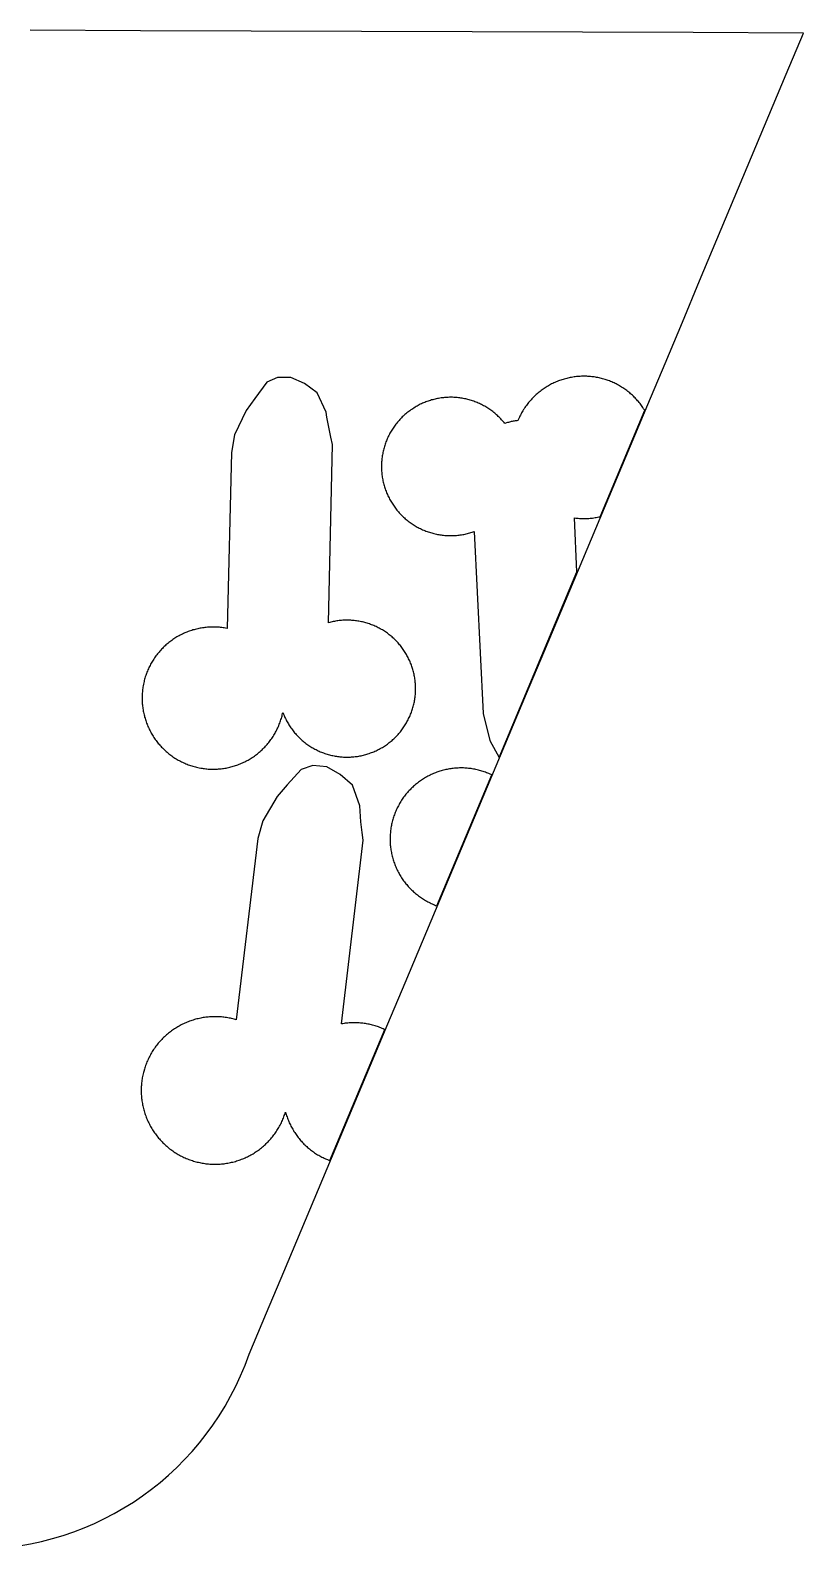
# Model space of a CAD drawing. Extents: x -246 to 246, y -104 to 199.
# Drawn here: x 197.17 to 211.13, y 129.64 to 157.02 of the extents above; entities that cross this region are included whole.
import ezdxf

# ---------------------------------------------------------------- set-up
doc = ezdxf.new("R2010")
doc.units = 0
doc.layers.add('Add_Red', color=1, linetype='Continuous')
doc.layers.add('Outline_Red', color=1, linetype='Continuous')

msp = doc.modelspace()

# ---------------------------------------------------------------- linework, layer by layer
at = {"layer": 'Add_Red'}
for points in [[(200.502, 143.67), (200.524, 143.671), (200.546, 143.672), (200.569, 143.674), (200.591, 143.676), (200.613, 143.678), (200.636, 143.681), (200.658, 143.684), (200.68, 143.687), (200.702, 143.691), (200.724, 143.695), (200.746, 143.7), (200.768, 143.705), (200.79, 143.71), (200.811, 143.716), (200.833, 143.722), (200.854, 143.729), (200.876, 143.736), (200.897, 143.743), (200.918, 143.751), (200.939, 143.759), (200.96, 143.767), (200.98, 143.776), (201.001, 143.785), (201.021, 143.794), (201.041, 143.804), (201.061, 143.814), (201.081, 143.825), (201.101, 143.836), (201.12, 143.847), (201.139, 143.858), (201.158, 143.87), (201.177, 143.882), (201.196, 143.895), (201.214, 143.908), (201.232, 143.921), (201.25, 143.934), (201.268, 143.948), (201.285, 143.962), (201.303, 143.976), (201.32, 143.991), (201.336, 144.006), (201.353, 144.021), (201.369, 144.037), (201.385, 144.053), (201.4, 144.069), (201.416, 144.085), (201.431, 144.102), (201.445, 144.119), (201.46, 144.136), (201.474, 144.153), (201.488, 144.171), (201.501, 144.189), (201.514, 144.207), (201.527, 144.225), (201.54, 144.244), (201.552, 144.263), (201.564, 144.282), (201.576, 144.301), (201.587, 144.32), (201.598, 144.34), (201.608, 144.36), (201.618, 144.38), (201.628, 144.4), (201.638, 144.42), (201.647, 144.44), (201.656, 144.461), (201.664, 144.482), (201.672, 144.503), (201.68, 144.524), (201.687, 144.545), (201.694, 144.566), (201.701, 144.588), (201.707, 144.609), (201.713, 144.631), (201.718, 144.653), (201.723, 144.674), (201.728, 144.696), (201.741, 144.662), (201.75, 144.642), (201.758, 144.622), (201.767, 144.602), (201.777, 144.583), (201.786, 144.563), (201.796, 144.544), (201.807, 144.525), (201.817, 144.507), (201.828, 144.488), (201.839, 144.47), (201.851, 144.451), (201.863, 144.433), (201.875, 144.416), (201.888, 144.398), (201.901, 144.381), (201.914, 144.363), (201.927, 144.347), (201.941, 144.33), (201.955, 144.313), (201.969, 144.297), (201.984, 144.281), (201.999, 144.266), (202.014, 144.25), (202.029, 144.235), (202.045, 144.22), (202.061, 144.206), (202.077, 144.191), (202.093, 144.177), (202.11, 144.164), (202.127, 144.15), (202.144, 144.137), (202.161, 144.124), (202.179, 144.112), (202.197, 144.099), (202.215, 144.088), (202.233, 144.076), (202.251, 144.065), (202.27, 144.054), (202.289, 144.043), (202.308, 144.033), (202.327, 144.023), (202.346, 144.013), (202.366, 144.004), (202.385, 143.995), (202.405, 143.986), (202.425, 143.978), (202.445, 143.97), (202.465, 143.963), (202.486, 143.955), (202.506, 143.949), (202.527, 143.942), (202.547, 143.936), (202.568, 143.93), (202.589, 143.925), (202.61, 143.92), (202.631, 143.915), (202.652, 143.911), (202.674, 143.907), (202.695, 143.903), (202.716, 143.9), (202.738, 143.897), (202.759, 143.895), (202.781, 143.893), (202.802, 143.891), (202.824, 143.89), (202.845, 143.889), (202.867, 143.888), (202.888, 143.888), (202.926, 143.889), (202.947, 143.889), (202.969, 143.891), (202.991, 143.892), (203.012, 143.894), (203.034, 143.897), (203.055, 143.899), (203.076, 143.902), (203.098, 143.906), (203.119, 143.91), (203.14, 143.914), (203.161, 143.918), (203.182, 143.923), (203.203, 143.929), (203.224, 143.934), (203.245, 143.94), (203.265, 143.947), (203.286, 143.954), (203.312, 143.963), (203.332, 143.97), (203.352, 143.978), (203.372, 143.986), (203.392, 143.995), (203.411, 144.004), (203.431, 144.013), (203.45, 144.023), (203.469, 144.033), (203.488, 144.043), (203.507, 144.054), (203.526, 144.065), (203.544, 144.076), (203.562, 144.088), (203.58, 144.099), (203.598, 144.112), (203.616, 144.124), (203.633, 144.137), (203.65, 144.15), (203.667, 144.164), (203.684, 144.177), (203.7, 144.191), (203.716, 144.206), (203.732, 144.22), (203.748, 144.235), (203.763, 144.25), (203.778, 144.266), (203.793, 144.281), (203.808, 144.297), (203.822, 144.313), (203.836, 144.33), (203.85, 144.347), (203.863, 144.363), (203.876, 144.381), (203.889, 144.398), (203.902, 144.416), (203.914, 144.433), (203.926, 144.451), (203.938, 144.47), (203.949, 144.488), (203.96, 144.507), (203.97, 144.525), (203.981, 144.544), (203.991, 144.563), (204, 144.583), (204.01, 144.602), (204.019, 144.622), (204.027, 144.642), (204.035, 144.662), (204.043, 144.682), (204.051, 144.702), (204.058, 144.722), (204.065, 144.743), (204.071, 144.763), (204.078, 144.784), (204.083, 144.805), (204.089, 144.826), (204.094, 144.847), (204.098, 144.868), (204.103, 144.889), (204.107, 144.91), (204.11, 144.932), (204.113, 144.953), (204.116, 144.974), (204.119, 144.996), (204.121, 145.017), (204.123, 145.039), (204.124, 145.06), (204.125, 145.082), (204.125, 145.103), (204.126, 145.125), (204.125, 145.151), (204.125, 145.172), (204.124, 145.194), (204.122, 145.216), (204.12, 145.237), (204.118, 145.259), (204.116, 145.28), (204.113, 145.301), (204.11, 145.323), (204.106, 145.344), (204.102, 145.365), (204.098, 145.386), (204.093, 145.407), (204.088, 145.428), (204.082, 145.449), (204.076, 145.47), (204.07, 145.491), (204.058, 145.528), (204.051, 145.548), (204.043, 145.568), (204.035, 145.588), (204.027, 145.608), (204.019, 145.628), (204.01, 145.648), (204, 145.667), (203.991, 145.687), (203.981, 145.706), (203.97, 145.725), (203.96, 145.744), (203.949, 145.762), (203.938, 145.781), (203.926, 145.799), (203.914, 145.817), (203.902, 145.835), (203.889, 145.852), (203.876, 145.869), (203.863, 145.887), (203.85, 145.904), (203.836, 145.92), (203.822, 145.937), (203.808, 145.953), (203.793, 145.969), (203.778, 145.984), (203.763, 146), (203.748, 146.015), (203.732, 146.03), (203.716, 146.044), (203.7, 146.059), (203.684, 146.073), (203.667, 146.086), (203.65, 146.1), (203.633, 146.113), (203.616, 146.126), (203.598, 146.138), (203.58, 146.151), (203.562, 146.162), (203.544, 146.174), (203.526, 146.185), (203.507, 146.196), (203.488, 146.207), (203.469, 146.217), (203.45, 146.227), (203.431, 146.237), (203.411, 146.246), (203.392, 146.255), (203.372, 146.264), (203.352, 146.272), (203.332, 146.28), (203.312, 146.287), (203.291, 146.295), (203.271, 146.302), (203.25, 146.308), (203.229, 146.314), (203.209, 146.32), (203.188, 146.325), (203.167, 146.33), (203.146, 146.335), (203.125, 146.339), (203.103, 146.343), (203.082, 146.347), (203.061, 146.35), (203.039, 146.353), (203.018, 146.355), (202.996, 146.357), (202.975, 146.359), (202.953, 146.36), (202.932, 146.361), (202.91, 146.362), (202.888, 146.362), (202.853, 146.362), (202.831, 146.361), (202.81, 146.36), (202.788, 146.358), (202.767, 146.356), (202.745, 146.354), (202.724, 146.351), (202.702, 146.348), (202.681, 146.345), (202.66, 146.341), (202.639, 146.337), (202.617, 146.332), (202.596, 146.327), (202.575, 146.322), (202.555, 146.316), (202.627, 149.535), (202.595, 149.67), (202.575, 149.76), (202.557, 149.85), (202.54, 149.941), (202.525, 150.032), (202.512, 150.123), (202.35, 150.473), (202.122, 150.638), (201.875, 150.75), (201.632, 150.747), (201.437, 150.66), (201.222, 150.37), (201.068, 150.15), (200.856, 149.71), (200.798, 149.392), (200.722, 146.214), (200.693, 146.219), (200.671, 146.223), (200.649, 146.226), (200.626, 146.229), (200.604, 146.231), (200.582, 146.234), (200.56, 146.235), (200.537, 146.237), (200.515, 146.238), (200.492, 146.238), (200.47, 146.238), (200.434, 146.238), (200.412, 146.237), (200.389, 146.236), (200.367, 146.234), (200.345, 146.232), (200.322, 146.23), (200.3, 146.227), (200.278, 146.224), (200.256, 146.22), (200.234, 146.217), (200.212, 146.212), (200.19, 146.208), (200.168, 146.202), (200.146, 146.197), (200.125, 146.191), (200.103, 146.185), (200.082, 146.178), (200.06, 146.171), (200.039, 146.164), (200.018, 146.156), (199.997, 146.148), (199.976, 146.14), (199.956, 146.131), (199.935, 146.122), (199.915, 146.112), (199.895, 146.103), (199.875, 146.092), (199.855, 146.082), (199.836, 146.071), (199.816, 146.06), (199.797, 146.048), (199.778, 146.036), (199.759, 146.024), (199.741, 146.011), (199.722, 145.998), (199.704, 145.985), (199.686, 145.972), (199.669, 145.958), (199.651, 145.944), (199.634, 145.929), (199.617, 145.915), (199.601, 145.9), (199.584, 145.884), (199.568, 145.869), (199.552, 145.853), (199.537, 145.837), (199.522, 145.82), (199.507, 145.804), (199.492, 145.787), (199.478, 145.769), (199.463, 145.752), (199.45, 145.734), (199.436, 145.716), (199.423, 145.698), (199.41, 145.68), (199.398, 145.661), (199.386, 145.642), (199.374, 145.623), (199.362, 145.604), (199.351, 145.585), (199.34, 145.565), (199.33, 145.545), (199.32, 145.525), (199.31, 145.505), (199.3, 145.485), (199.291, 145.464), (199.283, 145.444), (199.274, 145.423), (199.266, 145.402), (199.259, 145.381), (199.251, 145.36), (199.244, 145.338), (199.238, 145.317), (199.232, 145.295), (199.226, 145.274), (199.221, 145.252), (199.216, 145.23), (199.211, 145.208), (199.205, 145.177), (199.201, 145.155), (199.198, 145.133), (199.195, 145.111), (199.193, 145.088), (199.191, 145.066), (199.189, 145.044), (199.187, 145.021), (199.186, 144.999), (199.186, 144.977), (199.186, 144.954), (199.186, 144.92), (199.187, 144.898), (199.188, 144.876), (199.19, 144.853), (199.192, 144.831), (199.194, 144.809), (199.197, 144.786), (199.2, 144.764), (199.203, 144.742), (199.207, 144.72), (199.211, 144.698), (199.216, 144.676), (199.221, 144.654), (199.227, 144.632), (199.232, 144.611), (199.239, 144.589), (199.245, 144.568), (199.252, 144.547), (199.259, 144.525), (199.267, 144.504), (199.275, 144.483), (199.283, 144.463), (199.292, 144.442), (199.301, 144.421), (199.311, 144.401), (199.321, 144.381), (199.331, 144.361), (199.341, 144.341), (199.352, 144.322), (199.363, 144.302), (199.375, 144.283), (199.387, 144.264), (199.399, 144.245), (199.412, 144.227), (199.424, 144.208), (199.438, 144.19), (199.451, 144.172), (199.465, 144.155), (199.479, 144.137), (199.493, 144.12), (199.508, 144.103), (199.523, 144.086), (199.538, 144.07), (199.554, 144.054), (199.57, 144.038), (199.586, 144.023), (199.602, 144.007), (199.619, 143.992), (199.636, 143.978), (199.653, 143.963), (199.671, 143.949), (199.688, 143.935), (199.706, 143.922), (199.724, 143.909), (199.743, 143.896), (199.761, 143.883), (199.78, 143.871), (199.799, 143.859), (199.818, 143.848), (199.838, 143.836), (199.857, 143.826), (199.877, 143.815), (199.897, 143.805), (199.917, 143.795), (199.938, 143.786), (199.958, 143.776), (199.979, 143.768), (199.999, 143.759), (200.02, 143.751), (200.041, 143.744), (200.063, 143.736), (200.084, 143.729), (200.105, 143.723), (200.127, 143.717), (200.149, 143.711), (200.17, 143.705), (200.192, 143.7), (200.214, 143.696), (200.247, 143.689), (200.269, 143.686), (200.291, 143.682), (200.313, 143.68), (200.336, 143.677), (200.358, 143.675), (200.38, 143.673), (200.403, 143.672), (200.425, 143.671), (200.448, 143.67), (200.47, 143.67), (200.502, 143.67)], [(207.038, 147.234), (206.997, 148.21), (207.019, 148.207), (207.042, 148.205), (207.064, 148.203), (207.086, 148.201), (207.109, 148.2), (207.131, 148.199), (207.166, 148.199), (207.188, 148.199), (207.211, 148.199), (207.233, 148.2), (207.255, 148.202), (207.278, 148.204), (207.3, 148.206), (207.322, 148.208), (207.345, 148.211), (207.367, 148.215), (207.389, 148.218), (207.411, 148.222), (207.433, 148.227), (207.455, 148.232), (207.457, 148.232), (208.263, 150.154), (208.256, 150.166), (208.244, 150.184), (208.231, 150.203), (208.219, 150.222), (208.206, 150.24), (208.192, 150.258), (208.179, 150.276), (208.165, 150.293), (208.151, 150.311), (208.136, 150.328), (208.121, 150.345), (208.106, 150.361), (208.09, 150.377), (208.075, 150.393), (208.059, 150.409), (208.042, 150.425), (208.026, 150.44), (208.009, 150.455), (207.992, 150.469), (207.975, 150.483), (207.957, 150.497), (207.939, 150.511), (207.921, 150.524), (207.903, 150.537), (207.885, 150.55), (207.866, 150.562), (207.847, 150.575), (207.828, 150.586), (207.808, 150.598), (207.789, 150.609), (207.769, 150.619), (207.749, 150.63), (207.729, 150.64), (207.709, 150.649), (207.689, 150.659), (207.668, 150.668), (207.647, 150.676), (207.626, 150.684), (207.605, 150.692), (207.584, 150.7), (207.547, 150.712), (207.526, 150.718), (207.504, 150.725), (207.482, 150.73), (207.461, 150.736), (207.439, 150.741), (207.417, 150.745), (207.395, 150.749), (207.373, 150.753), (207.35, 150.757), (207.328, 150.76), (207.306, 150.762), (207.284, 150.764), (207.261, 150.766), (207.239, 150.768), (207.216, 150.769), (207.194, 150.77), (207.166, 150.77), (207.143, 150.77), (207.121, 150.769), (207.098, 150.768), (207.076, 150.767), (207.054, 150.765), (207.031, 150.763), (207.009, 150.76), (206.987, 150.757), (206.965, 150.754), (206.942, 150.75), (206.92, 150.746), (206.898, 150.742), (206.876, 150.737), (206.855, 150.732), (206.833, 150.726), (206.811, 150.72), (206.79, 150.714), (206.768, 150.707), (206.747, 150.7), (206.726, 150.692), (206.705, 150.684), (206.684, 150.676), (206.663, 150.668), (206.643, 150.659), (206.622, 150.649), (206.602, 150.64), (206.582, 150.63), (206.562, 150.619), (206.542, 150.609), (206.523, 150.598), (206.504, 150.586), (206.484, 150.575), (206.465, 150.562), (206.447, 150.55), (206.428, 150.537), (206.41, 150.524), (206.392, 150.511), (206.374, 150.497), (206.357, 150.483), (206.339, 150.469), (206.322, 150.455), (206.305, 150.44), (206.289, 150.425), (206.273, 150.409), (206.257, 150.393), (206.241, 150.377), (206.225, 150.361), (206.21, 150.345), (206.195, 150.328), (206.181, 150.311), (206.167, 150.293), (206.153, 150.276), (206.139, 150.258), (206.126, 150.24), (206.113, 150.222), (206.1, 150.203), (206.087, 150.184), (206.075, 150.166), (206.064, 150.146), (206.052, 150.127), (206.041, 150.108), (206.031, 150.088), (206.02, 150.068), (206.01, 150.048), (206, 150.028), (205.991, 150.007), (205.975, 149.968), (205.957, 149.967), (205.94, 149.965), (205.923, 149.962), (205.905, 149.96), (205.888, 149.957), (205.871, 149.953), (205.854, 149.95), (205.837, 149.946), (205.82, 149.942), (205.803, 149.937), (205.786, 149.932), (205.769, 149.927), (205.737, 149.917), (205.723, 149.934), (205.709, 149.95), (205.695, 149.967), (205.68, 149.983), (205.665, 149.999), (205.65, 150.015), (205.635, 150.03), (205.619, 150.045), (205.603, 150.06), (205.587, 150.075), (205.571, 150.089), (205.554, 150.103), (205.537, 150.117), (205.52, 150.13), (205.502, 150.143), (205.485, 150.156), (205.467, 150.169), (205.449, 150.181), (205.431, 150.193), (205.412, 150.204), (205.393, 150.216), (205.375, 150.227), (205.355, 150.237), (205.336, 150.247), (205.317, 150.257), (205.297, 150.267), (205.277, 150.276), (205.258, 150.285), (205.237, 150.294), (205.217, 150.302), (205.197, 150.31), (205.176, 150.317), (205.156, 150.324), (205.135, 150.331), (205.114, 150.337), (205.093, 150.343), (205.072, 150.349), (205.051, 150.354), (205.03, 150.359), (205.008, 150.364), (204.987, 150.368), (204.966, 150.372), (204.944, 150.375), (204.922, 150.378), (204.901, 150.381), (204.879, 150.383), (204.857, 150.385), (204.836, 150.387), (204.814, 150.388), (204.792, 150.389), (204.759, 150.389), (204.737, 150.389), (204.715, 150.388), (204.693, 150.387), (204.671, 150.386), (204.65, 150.384), (204.628, 150.382), (204.606, 150.38), (204.585, 150.377), (204.563, 150.374), (204.542, 150.37), (204.52, 150.366), (204.499, 150.362), (204.477, 150.357), (204.456, 150.352), (204.435, 150.346), (204.414, 150.341), (204.393, 150.334), (204.372, 150.328), (204.352, 150.321), (204.331, 150.314), (204.311, 150.306), (204.29, 150.298), (204.27, 150.29), (204.25, 150.281), (204.23, 150.272), (204.211, 150.263), (204.191, 150.253), (204.172, 150.243), (204.153, 150.232), (204.134, 150.222), (204.115, 150.21), (204.091, 150.196), (204.073, 150.184), (204.055, 150.172), (204.037, 150.16), (204.019, 150.147), (204.002, 150.134), (203.985, 150.12), (203.968, 150.107), (203.951, 150.093), (203.934, 150.079), (203.918, 150.064), (203.902, 150.049), (203.886, 150.034), (203.871, 150.019), (203.856, 150.003), (203.841, 149.987), (203.826, 149.971), (203.812, 149.955), (203.798, 149.938), (203.784, 149.921), (203.77, 149.904), (203.757, 149.887), (203.744, 149.869), (203.732, 149.851), (203.719, 149.833), (203.707, 149.815), (203.696, 149.797), (203.684, 149.778), (203.673, 149.759), (203.663, 149.74), (203.653, 149.721), (203.643, 149.701), (203.633, 149.682), (203.624, 149.662), (203.615, 149.642), (203.606, 149.622), (203.598, 149.602), (203.59, 149.582), (203.582, 149.561), (203.575, 149.541), (203.568, 149.52), (203.562, 149.499), (203.556, 149.478), (203.55, 149.457), (203.545, 149.436), (203.54, 149.415), (203.535, 149.393), (203.531, 149.372), (203.527, 149.351), (203.524, 149.329), (203.52, 149.307), (203.518, 149.286), (203.515, 149.264), (203.513, 149.242), (203.512, 149.221), (203.51, 149.199), (203.51, 149.177), (203.509, 149.139), (203.509, 149.118), (203.51, 149.096), (203.511, 149.074), (203.512, 149.052), (203.514, 149.031), (203.516, 149.009), (203.518, 148.987), (203.521, 148.966), (203.524, 148.944), (203.528, 148.923), (203.532, 148.901), (203.536, 148.88), (203.541, 148.858), (203.546, 148.837), (203.552, 148.816), (203.557, 148.795), (203.564, 148.774), (203.57, 148.753), (203.577, 148.733), (203.584, 148.712), (203.592, 148.692), (203.6, 148.671), (203.608, 148.651), (203.617, 148.631), (203.626, 148.611), (203.636, 148.59), (203.646, 148.571), (203.656, 148.551), (203.667, 148.532), (203.677, 148.513), (203.688, 148.494), (203.7, 148.476), (203.712, 148.457), (203.724, 148.439), (203.736, 148.421), (203.749, 148.404), (203.762, 148.386), (203.775, 148.369), (203.789, 148.352), (203.803, 148.335), (203.817, 148.318), (203.831, 148.302), (203.846, 148.286), (203.861, 148.27), (203.876, 148.255), (203.892, 148.239), (203.908, 148.224), (203.924, 148.21), (203.94, 148.195), (203.957, 148.181), (203.974, 148.167), (203.991, 148.154), (204.008, 148.14), (204.026, 148.128), (204.043, 148.115), (204.061, 148.103), (204.08, 148.091), (204.098, 148.079), (204.117, 148.068), (204.135, 148.056), (204.154, 148.046), (204.174, 148.035), (204.193, 148.025), (204.212, 148.016), (204.232, 148.006), (204.252, 147.997), (204.272, 147.989), (204.292, 147.98), (204.313, 147.972), (204.333, 147.965), (204.354, 147.957), (204.374, 147.951), (204.395, 147.944), (204.416, 147.938), (204.437, 147.932), (204.458, 147.927), (204.479, 147.922), (204.501, 147.917), (204.522, 147.913), (204.543, 147.909), (204.565, 147.905), (204.586, 147.902), (204.608, 147.899), (204.63, 147.897), (204.652, 147.895), (204.673, 147.893), (204.695, 147.892), (204.717, 147.891), (204.759, 147.89), (204.78, 147.89), (204.802, 147.891), (204.824, 147.892), (204.846, 147.893), (204.867, 147.895), (204.889, 147.897), (204.911, 147.899), (204.932, 147.902), (204.954, 147.905), (204.976, 147.909), (204.997, 147.913), (205.018, 147.917), (205.04, 147.922), (205.061, 147.927), (205.082, 147.933), (205.103, 147.938), (205.124, 147.945), (205.145, 147.951), (205.184, 147.965), (205.347, 144.674), (205.467, 144.186), (205.632, 143.883), (207.038, 147.234)], [(200.527, 136.533), (200.55, 136.533), (200.573, 136.534), (200.596, 136.536), (200.62, 136.538), (200.643, 136.54), (200.666, 136.542), (200.689, 136.545), (200.712, 136.549), (200.735, 136.553), (200.758, 136.557), (200.78, 136.562), (200.803, 136.567), (200.826, 136.572), (200.848, 136.578), (200.871, 136.584), (200.893, 136.591), (200.915, 136.598), (200.937, 136.605), (200.959, 136.613), (200.981, 136.621), (201.003, 136.63), (201.024, 136.639), (201.045, 136.648), (201.067, 136.658), (201.088, 136.668), (201.108, 136.678), (201.129, 136.689), (201.149, 136.7), (201.17, 136.711), (201.19, 136.723), (201.21, 136.735), (201.229, 136.748), (201.249, 136.761), (201.268, 136.774), (201.287, 136.787), (201.305, 136.801), (201.324, 136.815), (201.342, 136.83), (201.36, 136.845), (201.378, 136.86), (201.395, 136.875), (201.412, 136.891), (201.429, 136.907), (201.446, 136.923), (201.462, 136.94), (201.478, 136.957), (201.494, 136.974), (201.509, 136.991), (201.524, 137.009), (201.539, 137.027), (201.553, 137.045), (201.567, 137.064), (201.581, 137.082), (201.595, 137.101), (201.608, 137.12), (201.621, 137.14), (201.633, 137.159), (201.645, 137.179), (201.657, 137.199), (201.669, 137.219), (201.68, 137.24), (201.691, 137.261), (201.701, 137.281), (201.711, 137.302), (201.721, 137.324), (201.73, 137.345), (201.739, 137.366), (201.747, 137.388), (201.755, 137.41), (201.763, 137.432), (201.77, 137.454), (201.777, 137.476), (201.784, 137.452), (201.791, 137.43), (201.797, 137.409), (201.804, 137.388), (201.812, 137.366), (201.82, 137.346), (201.828, 137.325), (201.836, 137.304), (201.845, 137.283), (201.855, 137.263), (201.864, 137.243), (201.874, 137.223), (201.885, 137.203), (201.895, 137.183), (201.906, 137.164), (201.918, 137.144), (201.929, 137.125), (201.942, 137.106), (201.954, 137.088), (201.967, 137.069), (201.98, 137.051), (201.993, 137.033), (202.007, 137.015), (202.02, 136.998), (202.035, 136.98), (202.049, 136.963), (202.064, 136.947), (202.079, 136.93), (202.095, 136.914), (202.11, 136.898), (202.126, 136.882), (202.143, 136.867), (202.159, 136.852), (202.176, 136.837), (202.193, 136.822), (202.21, 136.808), (202.228, 136.794), (202.246, 136.78), (202.264, 136.767), (202.282, 136.754), (202.3, 136.741), (202.319, 136.729), (202.338, 136.717), (202.357, 136.705), (202.376, 136.694), (202.396, 136.683), (202.415, 136.672), (202.435, 136.662), (202.455, 136.652), (202.476, 136.642), (202.496, 136.633), (202.517, 136.624), (202.537, 136.615), (202.558, 136.607), (202.577, 136.6), (203.569, 138.965), (203.561, 138.969), (203.54, 138.978), (203.52, 138.987), (203.499, 138.996), (203.478, 139.004), (203.457, 139.012), (203.436, 139.019), (203.415, 139.026), (203.393, 139.033), (203.372, 139.039), (203.35, 139.045), (203.329, 139.051), (203.307, 139.056), (203.285, 139.061), (203.263, 139.066), (203.241, 139.07), (203.219, 139.073), (203.197, 139.077), (203.175, 139.08), (203.152, 139.082), (203.13, 139.084), (203.108, 139.086), (203.085, 139.087), (203.063, 139.088), (203.04, 139.089), (203.018, 139.089), (202.99, 139.089), (202.967, 139.088), (202.945, 139.087), (202.923, 139.086), (202.9, 139.084), (202.878, 139.082), (202.856, 139.079), (202.834, 139.076), (202.812, 139.072), (202.789, 139.069), (203.179, 142.387), (203.158, 142.529), (203.147, 142.624), (203.137, 142.719), (203.128, 142.815), (203.122, 142.91), (203.117, 143.006), (202.984, 143.383), (202.764, 143.575), (202.52, 143.715), (202.268, 143.736), (202.058, 143.665), (201.808, 143.386), (201.628, 143.174), (201.366, 142.74), (201.275, 142.417), (200.886, 139.141), (200.848, 139.152), (200.825, 139.158), (200.803, 139.164), (200.78, 139.169), (200.757, 139.173), (200.734, 139.177), (200.711, 139.181), (200.688, 139.185), (200.665, 139.188), (200.642, 139.19), (200.619, 139.193), (200.596, 139.194), (200.573, 139.196), (200.549, 139.197), (200.526, 139.198), (200.503, 139.198), (200.475, 139.197), (200.452, 139.197), (200.428, 139.196), (200.405, 139.194), (200.382, 139.192), (200.359, 139.19), (200.336, 139.187), (200.313, 139.184), (200.29, 139.181), (200.267, 139.177), (200.244, 139.172), (200.221, 139.168), (200.199, 139.162), (200.176, 139.157), (200.153, 139.151), (200.131, 139.145), (200.109, 139.138), (200.087, 139.131), (200.065, 139.124), (200.043, 139.116), (200.021, 139.108), (199.999, 139.099), (199.978, 139.09), (199.957, 139.081), (199.935, 139.071), (199.914, 139.061), (199.894, 139.05), (199.873, 139.04), (199.853, 139.028), (199.832, 139.017), (199.812, 139.005), (199.793, 138.993), (199.773, 138.98), (199.754, 138.967), (199.735, 138.954), (199.716, 138.94), (199.697, 138.927), (199.679, 138.912), (199.661, 138.898), (199.643, 138.883), (199.625, 138.868), (199.608, 138.852), (199.591, 138.836), (199.574, 138.82), (199.557, 138.804), (199.541, 138.787), (199.525, 138.77), (199.509, 138.753), (199.494, 138.736), (199.479, 138.718), (199.464, 138.7), (199.45, 138.682), (199.436, 138.663), (199.422, 138.645), (199.409, 138.626), (199.395, 138.606), (199.383, 138.587), (199.37, 138.567), (199.358, 138.547), (199.346, 138.527), (199.335, 138.507), (199.324, 138.487), (199.313, 138.466), (199.303, 138.445), (199.293, 138.424), (199.284, 138.403), (199.274, 138.381), (199.266, 138.36), (199.257, 138.338), (199.249, 138.316), (199.241, 138.294), (199.234, 138.272), (199.227, 138.25), (199.216, 138.21), (199.21, 138.187), (199.204, 138.165), (199.199, 138.142), (199.195, 138.119), (199.19, 138.096), (199.187, 138.074), (199.183, 138.051), (199.18, 138.027), (199.178, 138.004), (199.175, 137.981), (199.173, 137.958), (199.172, 137.935), (199.171, 137.912), (199.17, 137.888), (199.17, 137.865), (199.17, 137.839), (199.171, 137.816), (199.172, 137.793), (199.174, 137.77), (199.176, 137.746), (199.178, 137.723), (199.18, 137.7), (199.184, 137.677), (199.187, 137.654), (199.191, 137.631), (199.195, 137.608), (199.2, 137.585), (199.205, 137.563), (199.21, 137.54), (199.216, 137.518), (199.223, 137.495), (199.229, 137.473), (199.236, 137.451), (199.244, 137.429), (199.251, 137.407), (199.26, 137.385), (199.268, 137.363), (199.277, 137.342), (199.286, 137.321), (199.296, 137.3), (199.306, 137.279), (199.317, 137.258), (199.327, 137.237), (199.339, 137.217), (199.35, 137.197), (199.362, 137.176), (199.374, 137.157), (199.387, 137.137), (199.4, 137.118), (199.413, 137.099), (199.426, 137.08), (199.44, 137.061), (199.454, 137.043), (199.469, 137.024), (199.484, 137.006), (199.499, 136.989), (199.514, 136.971), (199.53, 136.954), (199.546, 136.937), (199.562, 136.921), (199.579, 136.905), (199.596, 136.889), (199.613, 136.873), (199.631, 136.858), (199.648, 136.843), (199.666, 136.828), (199.684, 136.813), (199.703, 136.799), (199.722, 136.785), (199.741, 136.772), (199.76, 136.759), (199.779, 136.746), (199.799, 136.734), (199.819, 136.721), (199.839, 136.71), (199.859, 136.698), (199.88, 136.687), (199.9, 136.677), (199.921, 136.666), (199.942, 136.656), (199.963, 136.647), (199.985, 136.637), (200.006, 136.629), (200.028, 136.62), (200.05, 136.612), (200.071, 136.604), (200.094, 136.597), (200.116, 136.59), (200.158, 136.578), (200.18, 136.572), (200.203, 136.567), (200.226, 136.562), (200.249, 136.557), (200.271, 136.553), (200.294, 136.549), (200.317, 136.545), (200.34, 136.542), (200.364, 136.54), (200.387, 136.538), (200.41, 136.536), (200.433, 136.534), (200.456, 136.533), (200.48, 136.533), (200.503, 136.532), (200.527, 136.533)], [(205.5, 143.568), (205.491, 143.572), (205.47, 143.581), (205.45, 143.59), (205.429, 143.599), (205.408, 143.607), (205.387, 143.615), (205.366, 143.622), (205.345, 143.63), (205.324, 143.636), (205.302, 143.643), (205.281, 143.649), (205.259, 143.654), (205.237, 143.659), (205.215, 143.664), (205.193, 143.669), (205.171, 143.673), (205.149, 143.677), (205.127, 143.68), (205.105, 143.683), (205.083, 143.685), (205.06, 143.687), (205.038, 143.689), (205.016, 143.691), (204.993, 143.692), (204.971, 143.692), (204.948, 143.692), (204.917, 143.692), (204.894, 143.691), (204.872, 143.69), (204.85, 143.689), (204.827, 143.687), (204.805, 143.684), (204.783, 143.682), (204.76, 143.679), (204.738, 143.675), (204.716, 143.671), (204.694, 143.667), (204.672, 143.662), (204.651, 143.657), (204.629, 143.652), (204.607, 143.646), (204.586, 143.64), (204.564, 143.634), (204.53, 143.622), (204.509, 143.615), (204.488, 143.607), (204.468, 143.599), (204.447, 143.59), (204.426, 143.581), (204.406, 143.572), (204.386, 143.562), (204.366, 143.552), (204.346, 143.542), (204.326, 143.531), (204.307, 143.52), (204.287, 143.509), (204.268, 143.497), (204.249, 143.485), (204.231, 143.473), (204.212, 143.46), (204.194, 143.447), (204.176, 143.434), (204.158, 143.42), (204.141, 143.406), (204.123, 143.392), (204.106, 143.378), (204.089, 143.363), (204.073, 143.348), (204.057, 143.332), (204.041, 143.316), (204.025, 143.3), (204.01, 143.284), (203.994, 143.268), (203.98, 143.251), (203.965, 143.234), (203.951, 143.217), (203.937, 143.199), (203.923, 143.181), (203.91, 143.163), (203.897, 143.145), (203.884, 143.127), (203.872, 143.108), (203.86, 143.089), (203.848, 143.07), (203.837, 143.051), (203.826, 143.031), (203.815, 143.011), (203.805, 142.992), (203.795, 142.971), (203.785, 142.951), (203.776, 142.931), (203.767, 142.91), (203.758, 142.89), (203.75, 142.869), (203.742, 142.848), (203.735, 142.827), (203.728, 142.805), (203.721, 142.784), (203.714, 142.763), (203.708, 142.741), (203.703, 142.719), (203.698, 142.697), (203.693, 142.676), (203.688, 142.654), (203.684, 142.632), (203.681, 142.61), (203.677, 142.587), (203.674, 142.565), (203.672, 142.543), (203.67, 142.521), (203.668, 142.498), (203.666, 142.476), (203.665, 142.454), (203.665, 142.431), (203.665, 142.409), (203.665, 142.367), (203.666, 142.344), (203.668, 142.322), (203.669, 142.3), (203.671, 142.277), (203.674, 142.255), (203.677, 142.233), (203.68, 142.211), (203.684, 142.189), (203.688, 142.166), (203.692, 142.145), (203.697, 142.123), (203.702, 142.101), (203.708, 142.079), (203.714, 142.058), (203.721, 142.033), (203.728, 142.012), (203.735, 141.991), (203.742, 141.97), (203.75, 141.949), (203.758, 141.928), (203.767, 141.907), (203.776, 141.887), (203.785, 141.866), (203.795, 141.846), (203.805, 141.826), (203.815, 141.806), (203.826, 141.786), (203.837, 141.767), (203.848, 141.748), (203.86, 141.729), (203.872, 141.71), (203.884, 141.691), (203.897, 141.672), (203.91, 141.654), (203.923, 141.636), (203.937, 141.618), (203.951, 141.601), (203.965, 141.584), (203.98, 141.567), (203.994, 141.55), (204.01, 141.533), (204.025, 141.517), (204.041, 141.501), (204.057, 141.485), (204.073, 141.47), (204.089, 141.455), (204.106, 141.44), (204.123, 141.425), (204.141, 141.411), (204.158, 141.397), (204.176, 141.384), (204.194, 141.37), (204.212, 141.357), (204.231, 141.345), (204.249, 141.332), (204.268, 141.32), (204.287, 141.308), (204.307, 141.297), (204.326, 141.286), (204.346, 141.275), (204.366, 141.265), (204.386, 141.255), (204.406, 141.245), (204.426, 141.236), (204.447, 141.227), (204.468, 141.219), (204.488, 141.21), (204.508, 141.203), (205.5, 143.568)]]:
    msp.add_lwpolyline(points, dxfattribs=at)
at = {"layer": 'Outline_Red'}
msp.add_lwpolyline([(196.969, 129.64), (197.171, 129.675), (197.37, 129.718), (197.567, 129.769), (197.761, 129.827), (197.952, 129.892), (198.14, 129.964), (198.325, 130.043), (198.506, 130.129), (198.684, 130.222), (198.858, 130.322), (199.028, 130.428), (199.194, 130.541), (199.355, 130.66), (199.512, 130.785), (199.664, 130.916), (199.811, 131.053), (199.953, 131.195), (200.089, 131.343), (200.22, 131.496), (200.345, 131.655), (200.464, 131.819), (200.577, 131.988), (200.684, 132.162), (200.784, 132.34), (200.878, 132.523), (200.965, 132.711), (201.045, 132.903), (201.118, 133.099), (201.431, 133.845), (201.744, 134.591), (202.057, 135.337), (202.37, 136.083), (202.683, 136.829), (202.996, 137.575), (203.309, 138.321), (203.622, 139.067), (203.935, 139.813), (204.248, 140.559), (204.561, 141.305), (204.874, 142.051), (205.187, 142.797), (205.5, 143.543), (205.813, 144.289), (206.126, 145.035), (206.439, 145.781), (206.752, 146.527), (207.065, 147.273), (207.378, 148.019), (207.691, 148.765), (208.004, 149.511), (208.317, 150.257), (208.63, 151.003), (208.943, 151.749), (209.256, 152.495), (209.569, 153.241), (209.882, 153.987), (210.195, 154.733), (210.508, 155.479), (210.821, 156.225), (211.134, 156.971), (209.138, 156.978), (207.142, 156.985), (205.146, 156.992), (203.15, 156.999), (201.154, 157.006), (199.158, 157.013), (197.162, 157.02)], dxfattribs=at)

doc.saveas('drawing.dxf')
